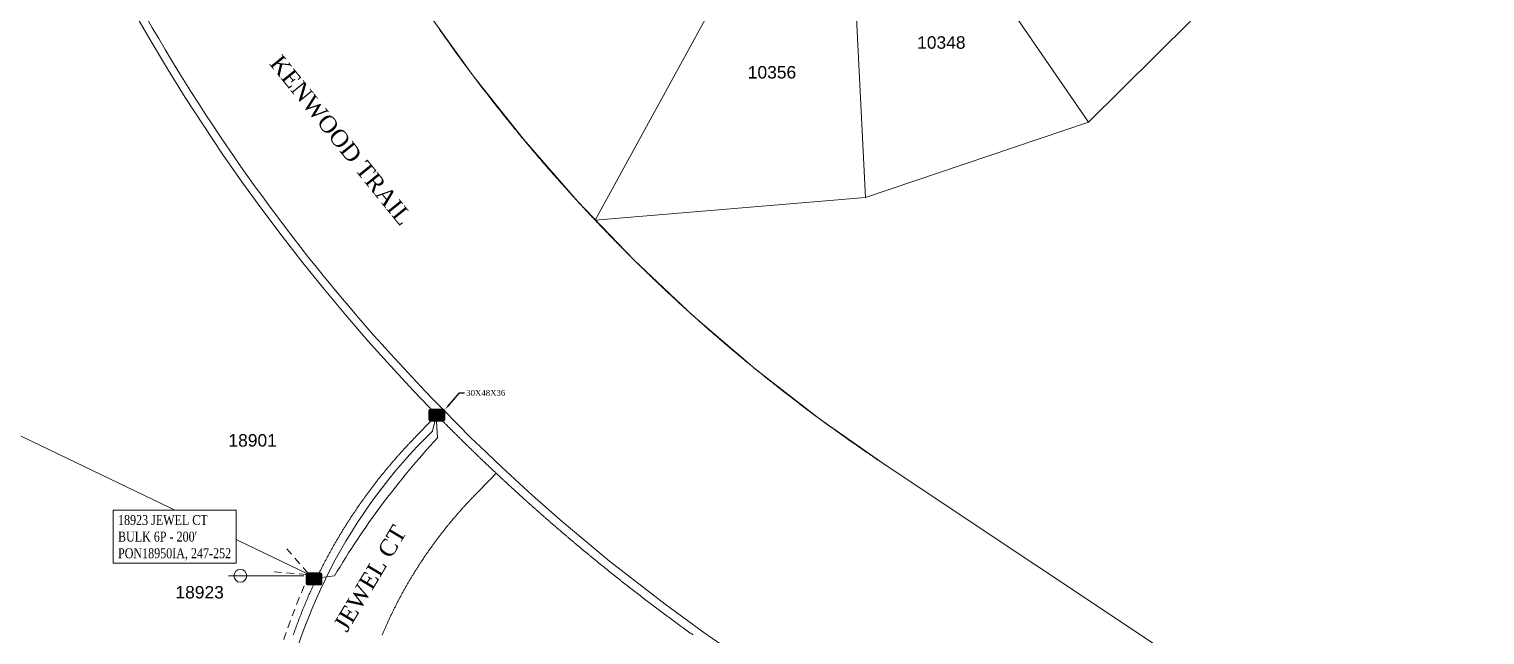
# Model space of a CAD drawing. Header units: feet. Extents: x 865220 to 2821149, y -2240498 to 944432.
# Drawn here: x 2812479 to 2813355, y 939518 to 939882 of the extents above; entities that cross this region are included whole.
import ezdxf
from ezdxf import colors
from ezdxf.entities.mleader import LeaderData, LeaderLine
from ezdxf.enums import TextEntityAlignment as Align
from ezdxf.lldxf.tags import DXFTag
from ezdxf.math import Vec2, Vec3

# ---------------------------------------------------------------- set-up
doc = ezdxf.new("R2010")
doc.units = ezdxf.units.FT
doc.header["$LTSCALE"] = 0.015
doc.header["$MEASUREMENT"] = 0
doc.linetypes.add('DASHED', pattern=[5, 3, -2])
for name, color, linetype in [('48D', 112, '48D'), ('Dakota County Addresses', 7, 'Continuous'), ('Dakota County Parcels', 7, 'Continuous'), ('DETAIL', 7, 'Continuous'), ('DROP BURIED', 7, 'DASHED'), ('STREET NAME', 7, 'Continuous'), ('TAIL', 1, 'MST'), ('TELEPHONE STRUCT-PROP', 6, 'Continuous'), ('TERMINALS', 7, 'Continuous')]:
    doc.layers.add(name, color=color, linetype=linetype)
doc.layers.add('RUNNING LINE (UNDERGROUND)', color=10, linetype='Continuous', lineweight=40)
doc.styles.add('Dimensions 100', font='arial.ttf')
doc.styles.add('Line', font='txt.shx', dxfattribs={"height": 3})
doc.styles.add('SIMPLEX', font='times.ttf', dxfattribs={"width": 0.8})
doc.styles.get("Standard").update_dxf_attribs({"font": 'times.ttf'})
doc.styles.add('Utilities', font='arial.ttf', dxfattribs={"height": 2.5})
tags = doc.linetypes.add('48D', pattern='A,80,-5,["48D",Line,S=1.5,R=0,X=0,Y=-1.5],-20', length=105).pattern_tags.tags
tags[6] = DXFTag(74, 10)
tags = doc.linetypes.add('MST', pattern='A,5,-5,5,-5,["TAIL",Line,S=1.5,R=0,X=0,Y=-1.5],-20', length=40).pattern_tags.tags
tags[10] = DXFTag(74, 10)

# ---------------------------------------------------------------- blocks, each defined once
blk = doc.blocks.new('ACMAP_ANN_TEMPLATE_Dakota County Addresses')
at = {"layer": 'Dakota County Addresses', "style": 'Dimensions 100'}
blk.add_attdef('DakotaCountyAddress', text='', height=50, dxfattribs=at).set_placement((0, 0), align=Align.CENTER)
blk = doc.blocks.new('NEW HH')
at = {"ltscale": 40, "true_color": 0xffffff}
h = blk.add_hatch(color=7, dxfattribs=at)
h.dxf.hatch_style = 1
h.paths.add_polyline_path([(-0.061, -0.031, 0.414214), (-0.046, -0.046), (0.046, -0.046, 0.414214), (0.061, -0.031), (0.061, 0.031, 0.414214), (0.046, 0.046), (-0.046, 0.046, 0.414214), (-0.061, 0.031)])
at = {"layer": 'RUNNING LINE (UNDERGROUND)', "color": 6, "lineweight": 0, "const_width": 0.005, "flags": 128}
blk.add_lwpolyline([(-0.061, 0.031), (-0.061, -0.031, 0.414214), (-0.046, -0.046), (0.046, -0.046, 0.414214), (0.061, -0.031), (0.061, 0.031, 0.414214), (0.046, 0.046), (-0.046, 0.046, 0.414214)], format="xyb", close=True, dxfattribs=at)
at = {"layer": 'TELEPHONE STRUCT-PROP', "color": 18, "true_color": 0x000000, "style": 'Utilities'}
blk.add_text('HH', height=0.05, dxfattribs=at).set_placement((0, 0), align=Align.MIDDLE_CENTER)
blk = doc.blocks.new('TERMINAL')
at = {"lineweight": 5, "ltscale": 0.5, "flags": 128}
blk.add_lwpolyline([(-0.07, -0.65), (-0.07, 44.75)], dxfattribs=at)
at = {"lineweight": 5, "ltscale": 0.5}
blk.add_circle((-0.07, 37.61), 3.83, dxfattribs=at)

msp = doc.modelspace()

# ---------------------------------------------------------------- linework, layer by layer
at = {"layer": '48D', "lineweight": 5, "ltscale": 50, "flags": 128}
msp.add_lwpolyline([(2813501.03, 939102.46), (2813494.95, 939112.51), (2813354.8, 939205.82), (2812900.35, 939508.55), (2812884.87, 939519.37), (2812861.55, 939536.4), (2812828.14, 939562.39), (2812798.34, 939587.29), (2812781.55, 939602.09), (2812763.31, 939618.84), (2812749.95, 939631.57), (2812744.88, 939636.41), (2812727.72, 939653.69, -0.106157), (2812468.85, 940062.46), (2812460.57, 940083.23), (2812452.61, 940089.69)], format="xyb", dxfattribs=at)
at = {"layer": 'Dakota County Parcels', "lineweight": 5}
for p, q in [((2813116.33, 939826.56), (2813037.04, 939941.72)), ((2812819.36, 939767.56), (2812911.32, 939935.34)), ((2812982.18, 939781.07), (2812975.08, 939920.72)), ((2813116.33, 939826.56), (2813177.71, 939887.3)), ((2812982.18, 939781.07), (2813116.33, 939826.56)), ((2812819.36, 939767.56), (2812982.18, 939781.07)), ((2812469.41, 939639.76), (2812501.56, 939624.31)), ((2812501.56, 939624.31), (2812651.83, 939552.08)), ((2812994.58, 939619.86), (2813624.65, 939200.35)), ((2812994.58, 939619.85), (2813624.64, 939200.34))]:
    msp.add_line(p, q, dxfattribs=at)
for points in [[(2812541.72, 940447.66), (2812543.78, 940398.65), (2812548.2, 940349.79), (2812554.97, 940301.2), (2812564.08, 940252.99), (2812575.51, 940205.29), (2812589.22, 940158.18), (2812605.19, 940111.8), (2812623.39, 940066.24), (2812643.75, 940021.61), (2812666.25, 939978.01), (2812690.83, 939935.56), (2812717.43, 939894.33), (2812745.98, 939854.44), (2812776.43, 939815.98), (2812808.7, 939779.03), (2812842.71, 939743.67), (2812878.39, 939710.01), (2812915.66, 939678.1), (2812954.42, 939648.03), (2812994.58, 939619.86)], [(2812724.17, 939650.17), (2812710.07, 939664.84), (2812696.22, 939679.76), (2812682.63, 939694.92), (2812669.31, 939710.31), (2812656.26, 939725.93), (2812643.49, 939741.78), (2812630.99, 939757.84), (2812618.78, 939774.13), (2812606.85, 939790.62), (2812595.22, 939807.32), (2812583.87, 939824.22), (2812572.82, 939841.31), (2812562.08, 939858.6), (2812551.63, 939876.07), (2812541.49, 939893.72), (2812531.66, 939911.54), (2812522.15, 939929.53), (2812512.95, 939947.69), (2812504.07, 939966), (2812495.51, 939984.47), (2812487.27, 940003.08), (2812479.36, 940021.84), (2812471.77, 940040.73)], [(2812819.36, 939767.56), (2812819.02, 939767.92), (2812818.67, 939768.29), (2812818.33, 939768.65), (2812817.99, 939769.01), (2812817.64, 939769.38), (2812817.3, 939769.74), (2812816.96, 939770.11), (2812816.62, 939770.47), (2812816.27, 939770.84), (2812815.93, 939771.2), (2812815.59, 939771.56), (2812815.25, 939771.93), (2812814.91, 939772.3), (2812814.57, 939772.66), (2812814.23, 939773.03), (2812813.89, 939773.39), (2812813.55, 939773.76), (2812813.21, 939774.12), (2812812.87, 939774.49), (2812812.53, 939774.86), (2812812.19, 939775.22), (2812811.85, 939775.59), (2812811.51, 939775.96), (2812811.17, 939776.33), (2812810.83, 939776.69), (2812810.49, 939777.06), (2812810.15, 939777.43), (2812809.81, 939777.8), (2812809.47, 939778.16), (2812809.14, 939778.53), (2812808.8, 939778.9), (2812808.46, 939779.27), (2812808.12, 939779.64), (2812807.78, 939780.01), (2812807.45, 939780.38), (2812807.11, 939780.75), (2812806.77, 939781.11), (2812806.44, 939781.48), (2812806.1, 939781.85), (2812805.76, 939782.22), (2812805.43, 939782.59), (2812805.09, 939782.96), (2812804.76, 939783.33), (2812804.42, 939783.71), (2812804.08, 939784.08), (2812803.75, 939784.45), (2812803.41, 939784.82), (2812803.08, 939785.19), (2812802.74, 939785.56), (2812802.41, 939785.93), (2812802.08, 939786.3), (2812801.74, 939786.68), (2812801.41, 939787.05), (2812801.07, 939787.42), (2812800.74, 939787.79), (2812800.41, 939788.16), (2812800.07, 939788.54), (2812799.74, 939788.91), (2812799.41, 939789.28), (2812799.07, 939789.66), (2812798.74, 939790.03), (2812798.41, 939790.4), (2812798.08, 939790.78), (2812797.75, 939791.15), (2812797.41, 939791.52), (2812797.08, 939791.9), (2812796.75, 939792.27), (2812796.42, 939792.65), (2812796.09, 939793.02), (2812795.76, 939793.4), (2812795.43, 939793.77), (2812795.1, 939794.15), (2812794.77, 939794.52), (2812794.44, 939794.9), (2812794.11, 939795.27), (2812793.78, 939795.65), (2812793.45, 939796.03), (2812793.12, 939796.4), (2812792.79, 939796.78), (2812792.46, 939797.15), (2812792.13, 939797.53), (2812791.8, 939797.91), (2812791.47, 939798.28), (2812791.15, 939798.66), (2812790.82, 939799.04), (2812790.49, 939799.42), (2812790.16, 939799.79), (2812789.83, 939800.17), (2812789.51, 939800.55), (2812789.18, 939800.93), (2812788.85, 939801.31), (2812788.53, 939801.68), (2812788.2, 939802.06), (2812787.87, 939802.44), (2812787.55, 939802.82), (2812787.22, 939803.2), (2812786.89, 939803.58), (2812786.57, 939803.96), (2812786.24, 939804.34), (2812785.92, 939804.72), (2812785.59, 939805.1), (2812785.27, 939805.48), (2812784.94, 939805.86), (2812784.62, 939806.24), (2812784.29, 939806.62), (2812783.97, 939807), (2812783.65, 939807.38), (2812783.32, 939807.76), (2812783, 939808.14), (2812782.68, 939808.52), (2812782.35, 939808.9), (2812782.03, 939809.28), (2812781.71, 939809.67), (2812781.38, 939810.05), (2812781.06, 939810.43), (2812780.74, 939810.81), (2812780.42, 939811.19), (2812780.1, 939811.58), (2812779.77, 939811.96), (2812779.45, 939812.34), (2812779.13, 939812.73), (2812778.81, 939813.11), (2812778.49, 939813.49), (2812778.17, 939813.88), (2812777.85, 939814.26), (2812777.53, 939814.64), (2812777.21, 939815.03), (2812776.89, 939815.41), (2812776.57, 939815.8), (2812776.25, 939816.18), (2812775.93, 939816.56), (2812775.61, 939816.95), (2812775.29, 939817.33), (2812774.97, 939817.72), (2812774.65, 939818.1), (2812774.33, 939818.49), (2812774.01, 939818.87), (2812773.7, 939819.26), (2812773.38, 939819.65), (2812773.06, 939820.03), (2812772.74, 939820.42), (2812772.43, 939820.8), (2812772.11, 939821.19), (2812771.79, 939821.58), (2812771.48, 939821.96), (2812771.16, 939822.35), (2812770.84, 939822.74), (2812770.53, 939823.13), (2812770.21, 939823.51), (2812769.89, 939823.9), (2812769.58, 939824.29), (2812769.26, 939824.68), (2812768.95, 939825.06), (2812768.63, 939825.45), (2812768.32, 939825.84), (2812768, 939826.23), (2812767.69, 939826.62), (2812767.37, 939827.01), (2812767.06, 939827.4), (2812766.75, 939827.78), (2812766.43, 939828.17), (2812766.12, 939828.56), (2812765.81, 939828.95), (2812765.49, 939829.34), (2812765.18, 939829.73), (2812764.87, 939830.12), (2812764.55, 939830.51), (2812764.24, 939830.9), (2812763.93, 939831.29), (2812763.62, 939831.68), (2812763.31, 939832.07), (2812762.99, 939832.47), (2812762.68, 939832.86), (2812762.37, 939833.25), (2812762.06, 939833.64), (2812761.75, 939834.03), (2812761.44, 939834.42), (2812761.13, 939834.81), (2812760.82, 939835.21), (2812760.51, 939835.6), (2812760.2, 939835.99), (2812759.89, 939836.38), (2812759.58, 939836.78), (2812759.27, 939837.17), (2812758.96, 939837.56), (2812758.65, 939837.95), (2812758.34, 939838.35), (2812758.03, 939838.74), (2812757.73, 939839.13), (2812757.42, 939839.53), (2812757.11, 939839.92), (2812756.8, 939840.32), (2812756.49, 939840.71), (2812756.19, 939841.1), (2812755.88, 939841.5), (2812755.57, 939841.89), (2812755.27, 939842.29), (2812754.96, 939842.68), (2812754.65, 939843.08), (2812754.35, 939843.47), (2812754.04, 939843.87), (2812753.73, 939844.26), (2812753.43, 939844.66), (2812753.12, 939845.06), (2812752.82, 939845.45), (2812752.51, 939845.85), (2812752.21, 939846.24), (2812751.9, 939846.64), (2812751.6, 939847.04), (2812751.29, 939847.43), (2812750.99, 939847.83), (2812750.69, 939848.23), (2812750.38, 939848.62), (2812750.08, 939849.02), (2812749.78, 939849.42), (2812749.47, 939849.82), (2812749.17, 939850.21), (2812748.87, 939850.61), (2812748.56, 939851.01), (2812748.26, 939851.41), (2812747.96, 939851.81), (2812747.66, 939852.21), (2812747.36, 939852.6), (2812747.06, 939853), (2812746.75, 939853.4), (2812746.45, 939853.8), (2812746.15, 939854.2), (2812745.85, 939854.6), (2812745.55, 939855), (2812745.25, 939855.4), (2812744.95, 939855.8), (2812744.65, 939856.2), (2812744.35, 939856.6), (2812744.05, 939857), (2812743.75, 939857.4), (2812743.45, 939857.8), (2812743.15, 939858.2), (2812742.85, 939858.6), (2812742.56, 939859), (2812742.26, 939859.4), (2812741.96, 939859.8), (2812741.66, 939860.21), (2812741.36, 939860.61), (2812741.07, 939861.01), (2812740.77, 939861.41), (2812740.47, 939861.81), (2812740.17, 939862.22), (2812739.88, 939862.62), (2812739.58, 939863.02), (2812739.28, 939863.42), (2812738.99, 939863.83), (2812738.69, 939864.23), (2812738.4, 939864.63), (2812738.1, 939865.03), (2812737.81, 939865.44), (2812737.51, 939865.84), (2812737.21, 939866.24), (2812736.92, 939866.65), (2812736.63, 939867.05), (2812736.33, 939867.46), (2812736.04, 939867.86), (2812735.74, 939868.27), (2812735.45, 939868.67), (2812735.16, 939869.07), (2812734.86, 939869.48), (2812734.57, 939869.88), (2812734.28, 939870.29), (2812733.98, 939870.69), (2812733.69, 939871.1), (2812733.4, 939871.51), (2812733.11, 939871.91), (2812732.81, 939872.32), (2812732.52, 939872.72), (2812732.23, 939873.13), (2812731.94, 939873.53), (2812731.65, 939873.94), (2812731.36, 939874.35), (2812731.07, 939874.75), (2812730.77, 939875.16), (2812730.48, 939875.57), (2812730.19, 939875.97), (2812729.9, 939876.38), (2812729.61, 939876.79), (2812729.32, 939877.2), (2812729.04, 939877.6), (2812728.75, 939878.01), (2812728.46, 939878.42), (2812728.17, 939878.83), (2812727.88, 939879.24), (2812727.59, 939879.65), (2812727.3, 939880.05), (2812727.01, 939880.46), (2812726.73, 939880.87), (2812726.44, 939881.28), (2812726.15, 939881.69), (2812725.86, 939882.1), (2812725.58, 939882.51)], [(2812994.58, 939619.85), (2812994.16, 939620.13), (2812993.74, 939620.41), (2812993.33, 939620.68), (2812992.91, 939620.96), (2812992.5, 939621.24), (2812992.08, 939621.52), (2812991.67, 939621.8), (2812991.25, 939622.07), (2812990.84, 939622.35), (2812990.42, 939622.63), (2812990.01, 939622.91), (2812989.59, 939623.19), (2812989.18, 939623.47), (2812988.76, 939623.75), (2812988.35, 939624.03), (2812987.94, 939624.31), (2812987.52, 939624.59), (2812987.11, 939624.87), (2812986.69, 939625.15), (2812986.28, 939625.43), (2812985.87, 939625.71), (2812985.45, 939626), (2812985.04, 939626.28), (2812984.63, 939626.56), (2812984.22, 939626.84), (2812983.8, 939627.12), (2812983.39, 939627.41), (2812982.98, 939627.69), (2812982.57, 939627.97), (2812982.15, 939628.25), (2812981.74, 939628.54), (2812981.33, 939628.82), (2812980.92, 939629.11), (2812980.51, 939629.39), (2812980.1, 939629.67), (2812979.68, 939629.96), (2812979.27, 939630.24), (2812978.86, 939630.53), (2812978.45, 939630.81), (2812978.04, 939631.1), (2812977.63, 939631.38), (2812977.22, 939631.67), (2812976.81, 939631.95), (2812976.4, 939632.24), (2812975.99, 939632.53), (2812975.58, 939632.81), (2812975.17, 939633.1), (2812974.76, 939633.39), (2812974.35, 939633.67), (2812973.94, 939633.96), (2812973.53, 939634.25), (2812973.12, 939634.53), (2812972.71, 939634.82), (2812972.31, 939635.11), (2812971.9, 939635.4), (2812971.49, 939635.69), (2812971.08, 939635.97), (2812970.67, 939636.26), (2812970.26, 939636.55), (2812969.86, 939636.84), (2812969.45, 939637.13), (2812969.04, 939637.42), (2812968.63, 939637.71), (2812968.23, 939638), (2812967.82, 939638.29), (2812967.41, 939638.58), (2812967.01, 939638.87), (2812966.6, 939639.16), (2812966.19, 939639.45), (2812965.79, 939639.74), (2812965.38, 939640.04), (2812964.97, 939640.33), (2812964.57, 939640.62), (2812964.16, 939640.91), (2812963.76, 939641.2), (2812963.35, 939641.49), (2812962.95, 939641.79), (2812962.54, 939642.08), (2812962.13, 939642.37), (2812961.73, 939642.67), (2812961.32, 939642.96), (2812960.92, 939643.25), (2812960.52, 939643.55), (2812960.11, 939643.84), (2812959.71, 939644.13), (2812959.3, 939644.43), (2812958.9, 939644.72), (2812958.49, 939645.02), (2812958.09, 939645.31), (2812957.69, 939645.61), (2812957.28, 939645.9), (2812956.88, 939646.2), (2812956.48, 939646.5), (2812956.08, 939646.79), (2812955.67, 939647.09), (2812955.27, 939647.38), (2812954.87, 939647.68), (2812954.46, 939647.98), (2812954.06, 939648.27), (2812953.66, 939648.57), (2812953.26, 939648.87), (2812952.86, 939649.17), (2812952.45, 939649.46), (2812952.05, 939649.76), (2812951.65, 939650.06), (2812951.25, 939650.36), (2812950.85, 939650.66), (2812950.45, 939650.95), (2812950.05, 939651.25), (2812949.65, 939651.55), (2812949.25, 939651.85), (2812948.85, 939652.15), (2812948.45, 939652.45), (2812948.05, 939652.75), (2812947.65, 939653.05), (2812947.25, 939653.35), (2812946.85, 939653.65), (2812946.45, 939653.95), (2812946.05, 939654.25), (2812945.65, 939654.55), (2812945.25, 939654.86), (2812944.85, 939655.16), (2812944.45, 939655.46), (2812944.05, 939655.76), (2812943.66, 939656.06), (2812943.26, 939656.36), (2812942.86, 939656.67), (2812942.46, 939656.97), (2812942.06, 939657.27), (2812941.67, 939657.58), (2812941.27, 939657.88), (2812940.87, 939658.18), (2812940.47, 939658.49), (2812940.08, 939658.79), (2812939.68, 939659.09), (2812939.28, 939659.4), (2812938.89, 939659.7), (2812938.49, 939660.01), (2812938.09, 939660.31), (2812937.7, 939660.62), (2812937.3, 939660.92), (2812936.91, 939661.23), (2812936.51, 939661.53), (2812936.11, 939661.84), (2812935.72, 939662.14), (2812935.32, 939662.45), (2812934.93, 939662.76), (2812934.53, 939663.06), (2812934.14, 939663.37), (2812933.74, 939663.68), (2812933.35, 939663.98), (2812932.96, 939664.29), (2812932.56, 939664.6), (2812932.17, 939664.91), (2812931.77, 939665.21), (2812931.38, 939665.52), (2812930.99, 939665.83), (2812930.59, 939666.14), (2812930.2, 939666.45), (2812929.81, 939666.76), (2812929.41, 939667.07), (2812929.02, 939667.37), (2812928.63, 939667.68), (2812928.24, 939667.99), (2812927.84, 939668.3), (2812927.45, 939668.61), (2812927.06, 939668.92), (2812926.67, 939669.23), (2812926.27, 939669.54), (2812925.88, 939669.86), (2812925.49, 939670.17), (2812925.1, 939670.48), (2812924.71, 939670.79), (2812924.32, 939671.1), (2812923.93, 939671.41), (2812923.54, 939671.72), (2812923.15, 939672.04), (2812922.76, 939672.35), (2812922.37, 939672.66), (2812921.98, 939672.97), (2812921.59, 939673.29), (2812921.2, 939673.6), (2812920.81, 939673.91), (2812920.42, 939674.23), (2812920.03, 939674.54), (2812919.64, 939674.85), (2812919.25, 939675.17), (2812918.86, 939675.48), (2812918.47, 939675.8), (2812918.08, 939676.11), (2812917.69, 939676.43), (2812917.31, 939676.74), (2812916.92, 939677.06), (2812916.53, 939677.37), (2812916.14, 939677.69), (2812915.76, 939678), (2812915.37, 939678.32), (2812914.98, 939678.64), (2812914.59, 939678.95), (2812914.21, 939679.27), (2812913.82, 939679.58), (2812913.43, 939679.9), (2812913.05, 939680.22), (2812912.66, 939680.54), (2812912.27, 939680.85), (2812911.89, 939681.17), (2812911.5, 939681.49), (2812911.12, 939681.81), (2812910.73, 939682.13), (2812910.35, 939682.44), (2812909.96, 939682.76), (2812909.57, 939683.08), (2812909.19, 939683.4), (2812908.8, 939683.72), (2812908.42, 939684.04), (2812908.04, 939684.36), (2812907.65, 939684.68), (2812907.27, 939685), (2812906.88, 939685.32), (2812906.5, 939685.64), (2812906.12, 939685.96), (2812905.73, 939686.28), (2812905.35, 939686.6), (2812904.97, 939686.92), (2812904.58, 939687.24), (2812904.2, 939687.56), (2812903.82, 939687.89), (2812903.43, 939688.21), (2812903.05, 939688.53), (2812902.67, 939688.85), (2812902.29, 939689.17), (2812901.91, 939689.5), (2812901.52, 939689.82), (2812901.14, 939690.14), (2812900.76, 939690.47), (2812900.38, 939690.79), (2812900, 939691.11), (2812899.62, 939691.44), (2812899.24, 939691.76), (2812898.86, 939692.08), (2812898.48, 939692.41), (2812898.09, 939692.73), (2812897.71, 939693.06), (2812897.33, 939693.38), (2812896.95, 939693.71), (2812896.57, 939694.03), (2812896.2, 939694.36), (2812895.82, 939694.68), (2812895.44, 939695.01), (2812895.06, 939695.34), (2812894.68, 939695.66), (2812894.3, 939695.99), (2812893.92, 939696.31), (2812893.54, 939696.64), (2812893.16, 939696.97), (2812892.79, 939697.29), (2812892.41, 939697.62), (2812892.03, 939697.95), (2812891.65, 939698.28), (2812891.28, 939698.6), (2812890.9, 939698.93), (2812890.52, 939699.26), (2812890.14, 939699.59), (2812889.77, 939699.92), (2812889.39, 939700.25), (2812889.01, 939700.58), (2812888.64, 939700.9), (2812888.26, 939701.23), (2812887.89, 939701.56), (2812887.51, 939701.89), (2812887.13, 939702.22), (2812886.76, 939702.55), (2812886.38, 939702.88), (2812886.01, 939703.21), (2812885.63, 939703.54), (2812885.26, 939703.87), (2812884.88, 939704.21), (2812884.51, 939704.54), (2812884.13, 939704.87), (2812883.76, 939705.2), (2812883.39, 939705.53), (2812883.01, 939705.86), (2812882.64, 939706.2), (2812882.26, 939706.53), (2812881.89, 939706.86), (2812881.52, 939707.19), (2812881.14, 939707.53), (2812880.77, 939707.86), (2812880.4, 939708.19), (2812880.03, 939708.52), (2812879.65, 939708.86), (2812879.28, 939709.19), (2812878.91, 939709.53), (2812878.54, 939709.86), (2812878.17, 939710.19), (2812877.79, 939710.53), (2812877.42, 939710.86), (2812877.05, 939711.2), (2812876.68, 939711.53), (2812876.31, 939711.87), (2812875.94, 939712.2), (2812875.57, 939712.54), (2812875.2, 939712.87), (2812874.83, 939713.21), (2812874.46, 939713.55), (2812874.09, 939713.88), (2812873.72, 939714.22), (2812873.35, 939714.56), (2812872.98, 939714.89), (2812872.61, 939715.23), (2812872.24, 939715.57), (2812871.87, 939715.9), (2812871.5, 939716.24), (2812871.13, 939716.58), (2812870.77, 939716.92), (2812870.4, 939717.26), (2812870.03, 939717.59), (2812869.66, 939717.93), (2812869.29, 939718.27), (2812868.93, 939718.61), (2812868.56, 939718.95), (2812868.19, 939719.29), (2812867.82, 939719.63), (2812867.46, 939719.97), (2812867.09, 939720.31), (2812866.72, 939720.65), (2812866.36, 939720.99), (2812865.99, 939721.33), (2812865.62, 939721.67), (2812865.26, 939722.01), (2812864.89, 939722.35), (2812864.53, 939722.69), (2812864.16, 939723.03), (2812863.8, 939723.37), (2812863.43, 939723.71), (2812863.07, 939724.06), (2812862.7, 939724.4), (2812862.34, 939724.74), (2812861.97, 939725.08), (2812861.61, 939725.42), (2812861.24, 939725.77), (2812860.88, 939726.11), (2812860.52, 939726.45), (2812860.15, 939726.8), (2812859.79, 939727.14), (2812859.43, 939727.48), (2812859.06, 939727.83), (2812858.7, 939728.17), (2812858.34, 939728.51), (2812857.97, 939728.86), (2812857.61, 939729.2), (2812857.25, 939729.55), (2812856.89, 939729.89), (2812856.53, 939730.24), (2812856.16, 939730.58), (2812855.8, 939730.93), (2812855.44, 939731.27), (2812855.08, 939731.62), (2812854.72, 939731.96), (2812854.36, 939732.31), (2812854, 939732.66), (2812853.64, 939733), (2812853.28, 939733.35), (2812852.92, 939733.69), (2812852.56, 939734.04), (2812852.2, 939734.39), (2812851.84, 939734.74), (2812851.48, 939735.08), (2812851.12, 939735.43), (2812850.76, 939735.78), (2812850.4, 939736.13), (2812850.04, 939736.47), (2812849.68, 939736.82), (2812849.32, 939737.17), (2812848.96, 939737.52), (2812848.61, 939737.87), (2812848.25, 939738.22), (2812847.89, 939738.57), (2812847.53, 939738.92), (2812847.18, 939739.27), (2812846.82, 939739.62), (2812846.46, 939739.97), (2812846.1, 939740.32), (2812845.75, 939740.67), (2812845.39, 939741.02), (2812845.03, 939741.37), (2812844.68, 939741.72), (2812844.32, 939742.07), (2812843.97, 939742.42), (2812843.61, 939742.77), (2812843.25, 939743.12), (2812842.9, 939743.47), (2812842.54, 939743.83), (2812842.19, 939744.18), (2812841.83, 939744.53), (2812841.48, 939744.88), (2812841.12, 939745.23), (2812840.77, 939745.59), (2812840.42, 939745.94), (2812840.06, 939746.29), (2812839.71, 939746.65), (2812839.35, 939747), (2812839, 939747.35), (2812838.65, 939747.71), (2812838.29, 939748.06), (2812837.94, 939748.41), (2812837.59, 939748.77), (2812837.24, 939749.12), (2812836.88, 939749.48), (2812836.53, 939749.83), (2812836.18, 939750.19), (2812835.83, 939750.54), (2812835.48, 939750.9), (2812835.12, 939751.25), (2812834.77, 939751.61), (2812834.42, 939751.96), (2812834.07, 939752.32), (2812833.72, 939752.68), (2812833.37, 939753.03), (2812833.02, 939753.39), (2812832.67, 939753.75), (2812832.32, 939754.1), (2812831.97, 939754.46), (2812831.62, 939754.82), (2812831.27, 939755.17), (2812830.92, 939755.53), (2812830.57, 939755.89), (2812830.22, 939756.25), (2812829.87, 939756.61), (2812829.52, 939756.96), (2812829.17, 939757.32), (2812828.83, 939757.68), (2812828.48, 939758.04), (2812828.13, 939758.4), (2812827.78, 939758.76), (2812827.43, 939759.12), (2812827.09, 939759.48), (2812826.74, 939759.84), (2812826.39, 939760.19), (2812826.04, 939760.55), (2812825.7, 939760.91), (2812825.35, 939761.27), (2812825, 939761.64), (2812824.66, 939762), (2812824.31, 939762.36), (2812823.97, 939762.72), (2812823.62, 939763.08), (2812823.27, 939763.44), (2812822.93, 939763.8), (2812822.58, 939764.16), (2812822.24, 939764.52), (2812821.89, 939764.89), (2812821.55, 939765.25), (2812821.2, 939765.61), (2812820.86, 939765.97), (2812820.52, 939766.34), (2812820.17, 939766.7), (2812819.83, 939767.06), (2812819.36, 939767.56)], [(2812711.6, 939637.33), (2812721.23, 939647.16), (2812724.17, 939650.17)], [(2812741.85, 939632.49), (2812741.49, 939632.84), (2812741.13, 939633.19), (2812740.77, 939633.54), (2812740.42, 939633.89), (2812740.06, 939634.24), (2812739.7, 939634.59), (2812739.35, 939634.94), (2812738.99, 939635.29), (2812738.64, 939635.65), (2812738.28, 939636), (2812737.93, 939636.35), (2812737.57, 939636.7), (2812737.21, 939637.05), (2812736.86, 939637.4), (2812736.5, 939637.75), (2812736.15, 939638.11), (2812735.79, 939638.46), (2812735.44, 939638.81), (2812735.09, 939639.16), (2812734.73, 939639.52), (2812734.38, 939639.87), (2812734.02, 939640.22), (2812733.67, 939640.58), (2812733.32, 939640.93), (2812732.96, 939641.28), (2812732.61, 939641.64), (2812732.26, 939641.99), (2812731.9, 939642.34), (2812731.55, 939642.7), (2812731.2, 939643.05), (2812730.84, 939643.41), (2812730.49, 939643.76), (2812730.14, 939644.12), (2812729.79, 939644.47), (2812729.44, 939644.83), (2812729.08, 939645.18), (2812728.73, 939645.54), (2812728.38, 939645.89), (2812728.03, 939646.25), (2812727.68, 939646.6), (2812727.33, 939646.96), (2812726.98, 939647.32), (2812726.62, 939647.67), (2812726.27, 939648.03), (2812725.92, 939648.39), (2812725.57, 939648.74), (2812725.22, 939649.1), (2812724.87, 939649.46), (2812724.52, 939649.81), (2812724.17, 939650.17)], [(2812711.6, 939637.33), (2812711.25, 939636.97), (2812710.9, 939636.61), (2812710.55, 939636.25), (2812710.2, 939635.9), (2812709.85, 939635.54), (2812709.51, 939635.18), (2812709.16, 939634.81), (2812708.82, 939634.45), (2812708.47, 939634.09), (2812708.13, 939633.73), (2812707.78, 939633.37), (2812707.44, 939633), (2812707.1, 939632.64), (2812706.75, 939632.27), (2812706.41, 939631.91), (2812706.07, 939631.54), (2812705.73, 939631.18), (2812705.39, 939630.81), (2812705.05, 939630.44), (2812704.71, 939630.08), (2812704.37, 939629.71), (2812704.04, 939629.34), (2812703.7, 939628.97), (2812703.36, 939628.6), (2812703.03, 939628.23), (2812702.69, 939627.86), (2812702.36, 939627.49), (2812702.02, 939627.12), (2812701.69, 939626.74), (2812701.36, 939626.37), (2812701.02, 939626), (2812700.69, 939625.62), (2812700.36, 939625.25), (2812700.03, 939624.87), (2812699.7, 939624.5), (2812699.37, 939624.12), (2812699.04, 939623.75), (2812698.71, 939623.37), (2812698.39, 939622.99), (2812698.06, 939622.61), (2812697.73, 939622.23), (2812697.41, 939621.85), (2812697.08, 939621.48), (2812696.76, 939621.09), (2812696.43, 939620.71), (2812696.11, 939620.33), (2812695.79, 939619.95), (2812695.46, 939619.57), (2812695.14, 939619.19), (2812694.82, 939618.8), (2812694.5, 939618.42), (2812694.18, 939618.04), (2812693.86, 939617.65), (2812693.54, 939617.27), (2812693.22, 939616.88), (2812692.91, 939616.49), (2812692.59, 939616.11), (2812692.27, 939615.72), (2812691.96, 939615.33), (2812691.64, 939614.94), (2812691.33, 939614.56), (2812691.01, 939614.17), (2812690.7, 939613.78), (2812690.39, 939613.39), (2812690.08, 939613), (2812689.77, 939612.61), (2812689.45, 939612.21), (2812689.14, 939611.82), (2812688.83, 939611.43), (2812688.53, 939611.04), (2812688.22, 939610.64), (2812687.91, 939610.25), (2812687.6, 939609.85), (2812687.3, 939609.46), (2812686.99, 939609.06), (2812686.68, 939608.67), (2812686.38, 939608.27), (2812686.08, 939607.87), (2812685.77, 939607.48), (2812685.47, 939607.08), (2812685.17, 939606.68), (2812684.87, 939606.28), (2812684.56, 939605.88), (2812684.26, 939605.48), (2812683.96, 939605.08), (2812683.67, 939604.68), (2812683.37, 939604.28), (2812683.07, 939603.88), (2812682.77, 939603.48), (2812682.48, 939603.08), (2812682.18, 939602.67), (2812681.88, 939602.27), (2812681.59, 939601.87), (2812681.3, 939601.46), (2812681, 939601.06), (2812680.71, 939600.65), (2812680.42, 939600.25), (2812680.13, 939599.84), (2812679.83, 939599.43), (2812679.54, 939599.03), (2812679.25, 939598.62), (2812678.97, 939598.21), (2812678.68, 939597.8), (2812678.39, 939597.39), (2812678.1, 939596.98), (2812677.82, 939596.57), (2812677.53, 939596.16), (2812677.24, 939595.75), (2812676.96, 939595.34), (2812676.68, 939594.93), (2812676.39, 939594.52), (2812676.11, 939594.11), (2812675.83, 939593.69), (2812675.55, 939593.28), (2812675.27, 939592.87), (2812674.99, 939592.45), (2812674.71, 939592.04), (2812674.43, 939591.62), (2812674.15, 939591.21), (2812673.87, 939590.79), (2812673.6, 939590.37), (2812673.32, 939589.96), (2812673.05, 939589.54), (2812672.77, 939589.12), (2812672.5, 939588.71), (2812672.22, 939588.29), (2812671.95, 939587.87), (2812671.68, 939587.45), (2812671.41, 939587.03), (2812671.14, 939586.61), (2812670.87, 939586.19), (2812670.6, 939585.77), (2812670.33, 939585.35), (2812670.06, 939584.92), (2812669.79, 939584.5), (2812669.52, 939584.08), (2812669.26, 939583.66), (2812668.99, 939583.23), (2812668.73, 939582.81), (2812668.46, 939582.38), (2812668.2, 939581.96), (2812667.94, 939581.53), (2812667.67, 939581.11), (2812667.41, 939580.68), (2812667.15, 939580.26), (2812666.89, 939579.83), (2812666.63, 939579.4), (2812666.37, 939578.97), (2812666.11, 939578.55), (2812665.86, 939578.12), (2812665.6, 939577.69), (2812665.34, 939577.26), (2812665.09, 939576.83), (2812664.83, 939576.4), (2812664.58, 939575.97), (2812664.33, 939575.54), (2812664.07, 939575.11), (2812663.82, 939574.67), (2812663.57, 939574.24), (2812663.32, 939573.81), (2812663.07, 939573.38), (2812662.82, 939572.94), (2812662.57, 939572.51), (2812662.32, 939572.08), (2812662.07, 939571.64), (2812661.83, 939571.21), (2812661.58, 939570.77), (2812661.34, 939570.34), (2812661.09, 939569.9), (2812660.85, 939569.46), (2812660.6, 939569.03), (2812660.36, 939568.59), (2812660.12, 939568.15), (2812659.88, 939567.72), (2812659.64, 939567.28), (2812659.4, 939566.84), (2812659.16, 939566.4), (2812658.92, 939565.96), (2812658.68, 939565.52), (2812658.44, 939565.08), (2812658.21, 939564.64), (2812657.97, 939564.2), (2812657.74, 939563.76), (2812657.5, 939563.32), (2812657.27, 939562.87), (2812657.03, 939562.43), (2812656.8, 939561.99), (2812656.57, 939561.55), (2812656.34, 939561.1), (2812656.11, 939560.66), (2812655.88, 939560.22), (2812655.65, 939559.77), (2812655.42, 939559.33), (2812655.19, 939558.88), (2812654.97, 939558.44), (2812654.74, 939557.99), (2812654.52, 939557.54), (2812654.29, 939557.1), (2812654.07, 939556.65), (2812653.84, 939556.2), (2812653.62, 939555.76), (2812653.4, 939555.31), (2812653.18, 939554.86), (2812652.96, 939554.41), (2812652.74, 939553.96), (2812652.52, 939553.51), (2812652.3, 939553.06), (2812652.08, 939552.61), (2812651.83, 939552.08)], [(2812759.89, 939615.19), (2812759.53, 939615.54), (2812759.16, 939615.88), (2812758.8, 939616.22), (2812758.44, 939616.56), (2812758.07, 939616.91), (2812757.71, 939617.25), (2812757.34, 939617.59), (2812756.98, 939617.93), (2812756.62, 939618.28), (2812756.25, 939618.62), (2812755.89, 939618.97), (2812755.53, 939619.31), (2812755.17, 939619.65), (2812754.8, 939620), (2812754.44, 939620.34), (2812754.08, 939620.69), (2812753.72, 939621.03), (2812753.35, 939621.38), (2812752.99, 939621.72), (2812752.63, 939622.07), (2812752.27, 939622.41), (2812751.91, 939622.76), (2812751.55, 939623.1), (2812751.18, 939623.45), (2812750.82, 939623.79), (2812750.46, 939624.14), (2812750.1, 939624.49), (2812749.74, 939624.83), (2812749.38, 939625.18), (2812749.02, 939625.52), (2812748.66, 939625.87), (2812748.3, 939626.22), (2812747.94, 939626.57), (2812747.58, 939626.91), (2812747.22, 939627.26), (2812746.86, 939627.61), (2812746.5, 939627.96), (2812746.14, 939628.3), (2812745.78, 939628.65), (2812745.43, 939629), (2812745.07, 939629.35), (2812744.71, 939629.7), (2812744.35, 939630.04), (2812743.99, 939630.39), (2812743.63, 939630.74), (2812743.28, 939631.09), (2812742.92, 939631.44), (2812742.56, 939631.79), (2812742.2, 939632.14), (2812741.85, 939632.49)], [(2812747.32, 939602.35), (2812756.29, 939611.51), (2812759.89, 939615.19)], [(2812878.3, 939517.92), (2812877.89, 939518.21), (2812877.49, 939518.5), (2812877.08, 939518.8), (2812876.67, 939519.09), (2812876.27, 939519.38), (2812875.86, 939519.67), (2812875.46, 939519.96), (2812875.05, 939520.26), (2812874.65, 939520.55), (2812874.24, 939520.84), (2812873.84, 939521.14), (2812873.43, 939521.43), (2812873.03, 939521.72), (2812872.62, 939522.02), (2812872.22, 939522.31), (2812871.81, 939522.6), (2812871.41, 939522.9), (2812871.01, 939523.19), (2812870.6, 939523.49), (2812870.2, 939523.78), (2812869.79, 939524.08), (2812869.39, 939524.37), (2812868.99, 939524.67), (2812868.58, 939524.96), (2812868.18, 939525.26), (2812867.78, 939525.55), (2812867.37, 939525.85), (2812866.97, 939526.14), (2812866.57, 939526.44), (2812866.17, 939526.74), (2812865.76, 939527.03), (2812865.36, 939527.33), (2812864.96, 939527.63), (2812864.56, 939527.92), (2812864.15, 939528.22), (2812863.75, 939528.52), (2812863.35, 939528.82), (2812862.95, 939529.11), (2812862.55, 939529.41), (2812862.15, 939529.71), (2812861.75, 939530.01), (2812861.34, 939530.31), (2812860.94, 939530.61), (2812860.54, 939530.91), (2812860.14, 939531.2), (2812859.74, 939531.5), (2812859.34, 939531.8), (2812858.94, 939532.1), (2812858.54, 939532.4), (2812858.14, 939532.7), (2812857.74, 939533), (2812857.34, 939533.3), (2812856.94, 939533.6), (2812856.54, 939533.9), (2812856.14, 939534.2), (2812855.74, 939534.5), (2812855.34, 939534.81), (2812854.94, 939535.11), (2812854.55, 939535.41), (2812854.15, 939535.71), (2812853.75, 939536.01), (2812853.35, 939536.31), (2812852.95, 939536.62), (2812852.55, 939536.92), (2812852.16, 939537.22), (2812851.76, 939537.52), (2812851.36, 939537.83), (2812850.96, 939538.13), (2812850.56, 939538.43), (2812850.17, 939538.73), (2812849.77, 939539.04), (2812849.37, 939539.34), (2812848.98, 939539.65), (2812848.58, 939539.95), (2812848.18, 939540.25), (2812847.78, 939540.56), (2812847.39, 939540.86), (2812846.99, 939541.17), (2812846.6, 939541.47), (2812846.2, 939541.78), (2812845.8, 939542.08), (2812845.41, 939542.39), (2812845.01, 939542.69), (2812844.62, 939543), (2812844.22, 939543.3), (2812843.83, 939543.61), (2812843.43, 939543.92), (2812843.03, 939544.22), (2812842.64, 939544.53), (2812842.24, 939544.84), (2812841.85, 939545.14), (2812841.46, 939545.45), (2812841.06, 939545.76), (2812840.67, 939546.06), (2812840.27, 939546.37), (2812839.88, 939546.68), (2812839.48, 939546.99), (2812839.09, 939547.29), (2812838.7, 939547.6), (2812838.3, 939547.91), (2812837.91, 939548.22), (2812837.52, 939548.53), (2812837.12, 939548.84), (2812836.73, 939549.15), (2812836.34, 939549.46), (2812835.95, 939549.76), (2812835.55, 939550.07), (2812835.16, 939550.38), (2812834.77, 939550.69), (2812834.38, 939551), (2812833.98, 939551.31), (2812833.59, 939551.62), (2812833.2, 939551.94), (2812832.81, 939552.25), (2812832.42, 939552.56), (2812832.03, 939552.87), (2812831.63, 939553.18), (2812831.24, 939553.49), (2812830.85, 939553.8), (2812830.46, 939554.11), (2812830.07, 939554.43), (2812829.68, 939554.74), (2812829.29, 939555.05), (2812828.9, 939555.36), (2812828.51, 939555.67), (2812828.12, 939555.99), (2812827.73, 939556.3), (2812827.34, 939556.61), (2812826.95, 939556.93), (2812826.56, 939557.24), (2812826.17, 939557.55), (2812825.78, 939557.87), (2812825.39, 939558.18), (2812825, 939558.5), (2812824.61, 939558.81), (2812824.23, 939559.12), (2812823.84, 939559.44), (2812823.45, 939559.75), (2812823.06, 939560.07), (2812822.67, 939560.38), (2812822.28, 939560.7), (2812821.9, 939561.01), (2812821.51, 939561.33), (2812821.12, 939561.64), (2812820.73, 939561.96), (2812820.35, 939562.28), (2812819.96, 939562.59), (2812819.57, 939562.91), (2812819.18, 939563.23), (2812818.8, 939563.54), (2812818.41, 939563.86), (2812818.02, 939564.18), (2812817.64, 939564.49), (2812817.25, 939564.81), (2812816.87, 939565.13), (2812816.48, 939565.45), (2812816.09, 939565.76), (2812815.71, 939566.08), (2812815.32, 939566.4), (2812814.94, 939566.72), (2812814.55, 939567.04), (2812814.17, 939567.36), (2812813.78, 939567.68), (2812813.4, 939567.99), (2812813.01, 939568.31), (2812812.63, 939568.63), (2812812.24, 939568.95), (2812811.86, 939569.27), (2812811.47, 939569.59), (2812811.09, 939569.91), (2812810.71, 939570.23), (2812810.32, 939570.55), (2812809.94, 939570.87), (2812809.55, 939571.19), (2812809.17, 939571.51), (2812808.79, 939571.84), (2812808.4, 939572.16), (2812808.02, 939572.48), (2812807.64, 939572.8), (2812807.26, 939573.12), (2812806.87, 939573.44), (2812806.49, 939573.76), (2812806.11, 939574.09), (2812805.73, 939574.41), (2812805.34, 939574.73), (2812804.96, 939575.05), (2812804.58, 939575.38), (2812804.2, 939575.7), (2812803.82, 939576.02), (2812803.44, 939576.35), (2812803.06, 939576.67), (2812802.67, 939576.99), (2812802.29, 939577.32), (2812801.91, 939577.64), (2812801.53, 939577.97), (2812801.15, 939578.29), (2812800.77, 939578.61), (2812800.39, 939578.94), (2812800.01, 939579.26), (2812799.63, 939579.59), (2812799.25, 939579.91), (2812798.87, 939580.24), (2812798.49, 939580.56), (2812798.11, 939580.89), (2812797.73, 939581.22), (2812797.35, 939581.54), (2812796.97, 939581.87), (2812796.6, 939582.19), (2812796.22, 939582.52), (2812795.84, 939582.85), (2812795.46, 939583.17), (2812795.08, 939583.5), (2812794.7, 939583.83), (2812794.33, 939584.15), (2812793.95, 939584.48), (2812793.57, 939584.81), (2812793.19, 939585.14), (2812792.82, 939585.47), (2812792.44, 939585.79), (2812792.06, 939586.12), (2812791.68, 939586.45), (2812791.31, 939586.78), (2812790.93, 939587.11), (2812790.55, 939587.44), (2812790.18, 939587.76), (2812789.8, 939588.09), (2812789.42, 939588.42), (2812789.05, 939588.75), (2812788.67, 939589.08), (2812788.3, 939589.41), (2812787.92, 939589.74), (2812787.55, 939590.07), (2812787.17, 939590.4), (2812786.8, 939590.73), (2812786.42, 939591.06), (2812786.05, 939591.39), (2812785.67, 939591.73), (2812785.3, 939592.06), (2812784.92, 939592.39), (2812784.55, 939592.72), (2812784.17, 939593.05), (2812783.8, 939593.38), (2812783.43, 939593.71), (2812783.05, 939594.05), (2812782.68, 939594.38), (2812782.3, 939594.71), (2812781.93, 939595.04), (2812781.56, 939595.38), (2812781.19, 939595.71), (2812780.81, 939596.04), (2812780.44, 939596.37), (2812780.07, 939596.71), (2812779.69, 939597.04), (2812779.32, 939597.38), (2812778.95, 939597.71), (2812778.58, 939598.04), (2812778.21, 939598.38), (2812777.83, 939598.71), (2812777.46, 939599.05), (2812777.09, 939599.38), (2812776.72, 939599.72), (2812776.35, 939600.05), (2812775.98, 939600.39), (2812775.61, 939600.72), (2812775.24, 939601.06), (2812774.87, 939601.39), (2812774.49, 939601.73), (2812774.12, 939602.06), (2812773.75, 939602.4), (2812773.38, 939602.74), (2812773.01, 939603.07), (2812772.64, 939603.41), (2812772.27, 939603.74), (2812771.91, 939604.08), (2812771.54, 939604.42), (2812771.17, 939604.76), (2812770.8, 939605.09), (2812770.43, 939605.43), (2812770.06, 939605.77), (2812769.69, 939606.11), (2812769.32, 939606.44), (2812768.96, 939606.78), (2812768.59, 939607.12), (2812768.22, 939607.46), (2812767.85, 939607.8), (2812767.48, 939608.14), (2812767.12, 939608.47), (2812766.75, 939608.81), (2812766.38, 939609.15), (2812766.01, 939609.49), (2812765.65, 939609.83), (2812765.28, 939610.17), (2812764.91, 939610.51), (2812764.55, 939610.85), (2812764.18, 939611.19), (2812763.81, 939611.53), (2812763.45, 939611.87), (2812763.08, 939612.21), (2812762.72, 939612.55), (2812762.35, 939612.89), (2812761.99, 939613.24), (2812761.62, 939613.58), (2812761.25, 939613.92), (2812760.89, 939614.26), (2812760.52, 939614.6), (2812759.89, 939615.19)], [(2812747.32, 939602.35), (2812746.97, 939601.99), (2812746.62, 939601.63), (2812746.27, 939601.28), (2812745.92, 939600.92), (2812745.58, 939600.56), (2812745.23, 939600.19), (2812744.88, 939599.83), (2812744.54, 939599.47), (2812744.19, 939599.11), (2812743.85, 939598.75), (2812743.51, 939598.38), (2812743.17, 939598.02), (2812742.82, 939597.65), (2812742.48, 939597.29), (2812742.14, 939596.92), (2812741.8, 939596.55), (2812741.47, 939596.18), (2812741.13, 939595.82), (2812740.79, 939595.45), (2812740.45, 939595.08), (2812740.12, 939594.71), (2812739.78, 939594.34), (2812739.45, 939593.97), (2812739.11, 939593.59), (2812738.78, 939593.22), (2812738.45, 939592.85), (2812738.12, 939592.47), (2812737.79, 939592.1), (2812737.45, 939591.72), (2812737.13, 939591.35), (2812736.8, 939590.97), (2812736.47, 939590.59), (2812736.14, 939590.22), (2812735.81, 939589.84), (2812735.49, 939589.46), (2812735.16, 939589.08), (2812734.84, 939588.7), (2812734.51, 939588.32), (2812734.19, 939587.94), (2812733.87, 939587.56), (2812733.54, 939587.17), (2812733.22, 939586.79), (2812732.9, 939586.41), (2812732.58, 939586.02), (2812732.26, 939585.64), (2812731.94, 939585.25), (2812731.63, 939584.87), (2812731.31, 939584.48), (2812730.99, 939584.09), (2812730.68, 939583.71), (2812730.36, 939583.32), (2812730.05, 939582.93), (2812729.74, 939582.54), (2812729.42, 939582.15), (2812729.11, 939581.76), (2812728.8, 939581.37), (2812728.49, 939580.98), (2812728.18, 939580.58), (2812727.87, 939580.19), (2812727.56, 939579.8), (2812727.25, 939579.4), (2812726.95, 939579.01), (2812726.64, 939578.61), (2812726.33, 939578.22), (2812726.03, 939577.82), (2812725.73, 939577.42), (2812725.42, 939577.03), (2812725.12, 939576.63), (2812724.82, 939576.23), (2812724.52, 939575.83), (2812724.22, 939575.43), (2812723.92, 939575.03), (2812723.62, 939574.63), (2812723.32, 939574.23), (2812723.02, 939573.83), (2812722.73, 939573.42), (2812722.43, 939573.02), (2812722.14, 939572.62), (2812721.84, 939572.21), (2812721.55, 939571.81), (2812721.26, 939571.4), (2812720.96, 939571), (2812720.67, 939570.59), (2812720.38, 939570.18), (2812720.09, 939569.78), (2812719.8, 939569.37), (2812719.51, 939568.96), (2812719.23, 939568.55), (2812718.94, 939568.14), (2812718.65, 939567.73), (2812718.37, 939567.32), (2812718.08, 939566.91), (2812717.8, 939566.5), (2812717.52, 939566.09), (2812717.23, 939565.67), (2812716.95, 939565.26), (2812716.67, 939564.85), (2812716.39, 939564.43), (2812716.11, 939564.02), (2812715.83, 939563.6), (2812715.56, 939563.19), (2812715.28, 939562.77), (2812715, 939562.35), (2812714.73, 939561.94), (2812714.45, 939561.52), (2812714.18, 939561.1), (2812713.91, 939560.68), (2812713.64, 939560.26), (2812713.36, 939559.84), (2812713.09, 939559.42), (2812712.82, 939559), (2812712.55, 939558.58), (2812712.29, 939558.16), (2812712.02, 939557.74), (2812711.75, 939557.31), (2812711.49, 939556.89), (2812711.22, 939556.47), (2812710.96, 939556.04), (2812710.69, 939555.62), (2812710.43, 939555.19), (2812710.17, 939554.77), (2812709.91, 939554.34), (2812709.65, 939553.91), (2812709.39, 939553.49), (2812709.13, 939553.06), (2812708.87, 939552.63), (2812708.61, 939552.2), (2812708.35, 939551.77), (2812708.1, 939551.34), (2812707.84, 939550.91), (2812707.59, 939550.48), (2812707.34, 939550.05), (2812707.08, 939549.62), (2812706.83, 939549.19), (2812706.58, 939548.76), (2812706.33, 939548.32), (2812706.08, 939547.89), (2812705.83, 939547.46), (2812705.59, 939547.02), (2812705.34, 939546.59), (2812705.09, 939546.15), (2812704.85, 939545.72), (2812704.6, 939545.28), (2812704.36, 939544.84), (2812704.12, 939544.41), (2812703.87, 939543.97), (2812703.63, 939543.53), (2812703.39, 939543.09), (2812703.15, 939542.65), (2812702.91, 939542.22), (2812702.68, 939541.78), (2812702.44, 939541.34), (2812702.2, 939540.89), (2812701.97, 939540.45), (2812701.73, 939540.01), (2812701.5, 939539.57), (2812701.26, 939539.13), (2812701.03, 939538.69), (2812700.8, 939538.24), (2812700.57, 939537.8), (2812700.34, 939537.36), (2812700.11, 939536.91), (2812699.88, 939536.47), (2812699.66, 939536.02), (2812699.43, 939535.57), (2812699.2, 939535.13), (2812698.98, 939534.68), (2812698.75, 939534.24), (2812698.53, 939533.79), (2812698.31, 939533.34), (2812698.09, 939532.89), (2812697.87, 939532.44), (2812697.65, 939531.99), (2812697.43, 939531.55), (2812697.21, 939531.1), (2812696.99, 939530.65), (2812696.78, 939530.19), (2812696.56, 939529.74), (2812696.34, 939529.29), (2812696.13, 939528.84), (2812695.92, 939528.39), (2812695.71, 939527.94), (2812695.49, 939527.48), (2812695.28, 939527.03), (2812695.07, 939526.58), (2812694.86, 939526.12), (2812694.66, 939525.67), (2812694.45, 939525.21), (2812694.24, 939524.76), (2812694.04, 939524.3), (2812693.83, 939523.85), (2812693.63, 939523.39), (2812693.42, 939522.93), (2812693.22, 939522.47), (2812693.02, 939522.02), (2812692.82, 939521.56), (2812692.62, 939521.1), (2812692.42, 939520.64), (2812692.22, 939520.18), (2812692.03, 939519.72), (2812691.83, 939519.26), (2812691.63, 939518.8), (2812691.44, 939518.34), (2812691.25, 939517.88)], [(2812651.83, 939552.08), (2812651.61, 939551.63), (2812651.39, 939551.18), (2812651.18, 939550.73), (2812650.97, 939550.28), (2812650.75, 939549.82), (2812650.54, 939549.37), (2812650.33, 939548.92), (2812650.12, 939548.47), (2812649.91, 939548.01), (2812649.7, 939547.56), (2812649.49, 939547.11), (2812649.28, 939546.65), (2812649.07, 939546.2), (2812648.86, 939545.74), (2812648.66, 939545.29), (2812648.45, 939544.83), (2812648.25, 939544.37), (2812648.04, 939543.92), (2812647.84, 939543.46), (2812647.64, 939543), (2812647.43, 939542.55), (2812647.23, 939542.09), (2812647.03, 939541.63), (2812646.83, 939541.17), (2812646.63, 939540.71), (2812646.43, 939540.26), (2812646.24, 939539.8), (2812646.04, 939539.34), (2812645.84, 939538.88), (2812645.65, 939538.42), (2812645.45, 939537.96), (2812645.26, 939537.5), (2812645.06, 939537.03), (2812644.87, 939536.57), (2812644.68, 939536.11), (2812644.49, 939535.65), (2812644.3, 939535.19), (2812644.11, 939534.73), (2812643.92, 939534.26), (2812643.73, 939533.8), (2812643.54, 939533.34), (2812643.36, 939532.87), (2812643.17, 939532.41), (2812642.98, 939531.94), (2812642.8, 939531.48), (2812642.62, 939531.01), (2812642.43, 939530.55), (2812642.25, 939530.08), (2812642.07, 939529.62), (2812641.89, 939529.15), (2812641.71, 939528.69), (2812641.53, 939528.22), (2812641.35, 939527.75), (2812641.17, 939527.29), (2812640.99, 939526.82), (2812640.82, 939526.35), (2812640.64, 939525.88), (2812640.46, 939525.41), (2812640.29, 939524.95), (2812640.12, 939524.48), (2812639.94, 939524.01), (2812639.77, 939523.54), (2812639.6, 939523.07), (2812639.43, 939522.6), (2812639.26, 939522.13), (2812639.09, 939521.66), (2812638.92, 939521.19), (2812638.75, 939520.72), (2812638.58, 939520.25), (2812638.42, 939519.77), (2812638.25, 939519.3), (2812638.09, 939518.83), (2812637.92, 939518.36), (2812637.76, 939517.89)]]:
    msp.add_lwpolyline(points, dxfattribs=at)
at = {"layer": 'DROP BURIED', "lineweight": 5, "ltscale": 100, "flags": 128}
msp.add_lwpolyline([(2812626.27, 939555.8), (2812647.45, 939554.19), (2812633.81, 939569.81)], dxfattribs=at)
msp.add_lwpolyline([(2812647.49, 939554.23, 0.107595), (2812612.64, 939397.04)], format="xyb", dxfattribs=at)
at = {"layer": 'TAIL', "lineweight": 5, "ltscale": 50, "flags": 128}
for points in [[(2812723.69, 939649.72), (2812721.5, 939640.55, 0.162847), (2812628.11, 939458.87), (2812625.4, 939440.2), (2812623.81, 939424.5), (2812622.77, 939406.72), (2812622.53, 939396.8), (2812622.53, 939388.55, 0.428172), (2812681.14, 939334.94), (2812693.64, 939331.12, 1.187849)], [(2812723.69, 939649.72), (2812724.55, 939636.45, 0.053851), (2812662.55, 939553.41), (2812651.83, 939552.08, 0.153211)]]:
    msp.add_lwpolyline(points, format="xyb", dxfattribs=at)

# ---------------------------------------------------------------- block references
at = {"lineweight": 5, "xscale": 80, "yscale": 80, "zscale": 40}
for p in [(2812724.17, 939650.17), (2812650.23, 939551.67)]:
    msp.add_blockref('NEW HH', p, dxfattribs=at)
at = {"layer": 'Dakota County Addresses', "lineweight": 5, "xscale": 0.15, "yscale": 0.15, "zscale": 0.15}
for p, values in [((2813027.72, 939870.68), {'DakotaCountyAddress': '10348'}), ((2812925.81, 939852.76), {'DakotaCountyAddress': '10356'}), ((2812613.32, 939631.26), {'DakotaCountyAddress': '18901'}), ((2812581.43, 939539.86), {'DakotaCountyAddress': '18923'})]:
    msp.add_blockref('ACMAP_ANN_TEMPLATE_Dakota County Addresses', p, dxfattribs=at).add_auto_attribs(values)
at = {"layer": 'TERMINALS', "lineweight": 5, "ltscale": 0.5, "xscale": -1, "rotation": 90}
msp.add_blockref('TERMINAL', (2812643.54, 939553.43), dxfattribs=at)

# ---------------------------------------------------------------- texts
at = {"layer": 'STREET NAME', "lineweight": 5, "ltscale": 40, "char_height": 10, "attachment_point": 1}
for s, insert, rotation in [('KENWOOD TRAIL', (2812630.8, 939867.9), 308.92673), ('JEWEL CT', (2812661.52, 939524.16), 59.19358)]:
    msp.add_mtext(s, dxfattribs=dict(at, insert=insert, rotation=rotation))

# ---------------------------------------------------------------- next in the draw order: texts
at = {"layer": 'TERMINALS', "lineweight": 5, "ltscale": 0.5, "insert": (2812532.31, 939590.09), "char_height": 6, "attachment_point": 1, "style": 'SIMPLEX', "bg_fill": 19, "box_fill_scale": 1.5, "bg_fill_color": 256, "bg_fill_transparency": 0}
msp.add_mtext("18923 JEWEL CT\\PBULK 6P - 200'\\PPON18950IA, 247-252", dxfattribs=at)

# ---------------------------------------------------------------- next in the draw order: leaders
at = {"layer": 'DETAIL', "lineweight": 5, "ltscale": 5}
ml = msp.add_multileader_mtext('Standard', dxfattribs=at)
ml.set_content('30X48X36', color=256)
ml.set_leader_properties()
ml.build(insert=Vec2(0, 0))
ml.multileader.update_dxf_attribs({"has_text_frame": 1, "text_left_attachment_type": 2, "text_right_attachment_type": 2, "dogleg_length": 3})
ctx = ml.context
ctx.base_point, ctx.char_height, ctx.landing_gap_size, ctx.plane_origin = Vec3(2812740.81, 939663.55), 3.5, 1.5, Vec3(2812767.7, 939688.55)
ctx.left_attachment, ctx.right_attachment, ctx.text_align_type = 2, 2, 1
notes = []
notes.append((ctx, [(1, (1, 1, 0), (2812737.81, 939663.55), (1, 0), 3, [(0, [(2812729.06, 939653.61)], 0, [])])]))
ctx.mtext.insert, ctx.mtext.alignment, ctx.mtext.flow_direction = Vec3(2812753.59, 939665.33), 2, 5
ctx.mtext.has_bg_fill, ctx.mtext.bg_color, ctx.mtext.bg_scale_factor, ctx.mtext.bg_transparency, ctx.mtext.use_window_bg_color = 1, -1027028792, 1.5, 0, 1
for ctx, leaders in notes:
    for number, flags, end, landing, length, lines in leaders:
        leader = LeaderData()
        leader.index, (leader.has_last_leader_line, leader.has_dogleg_vector, leader.attachment_direction) = number, flags
        leader.last_leader_point, leader.dogleg_vector, leader.dogleg_length = Vec3(end), Vec3(landing), length
        for number, points, colour, breaks in lines:
            line = LeaderLine()
            line.index, line.vertices, line.color, line.breaks = number, Vec3.list(points), colors.encode_raw_color(colour), breaks
            leader.lines.append(line)
        ctx.leaders.append(leader)

doc.saveas('drawing.dxf')
